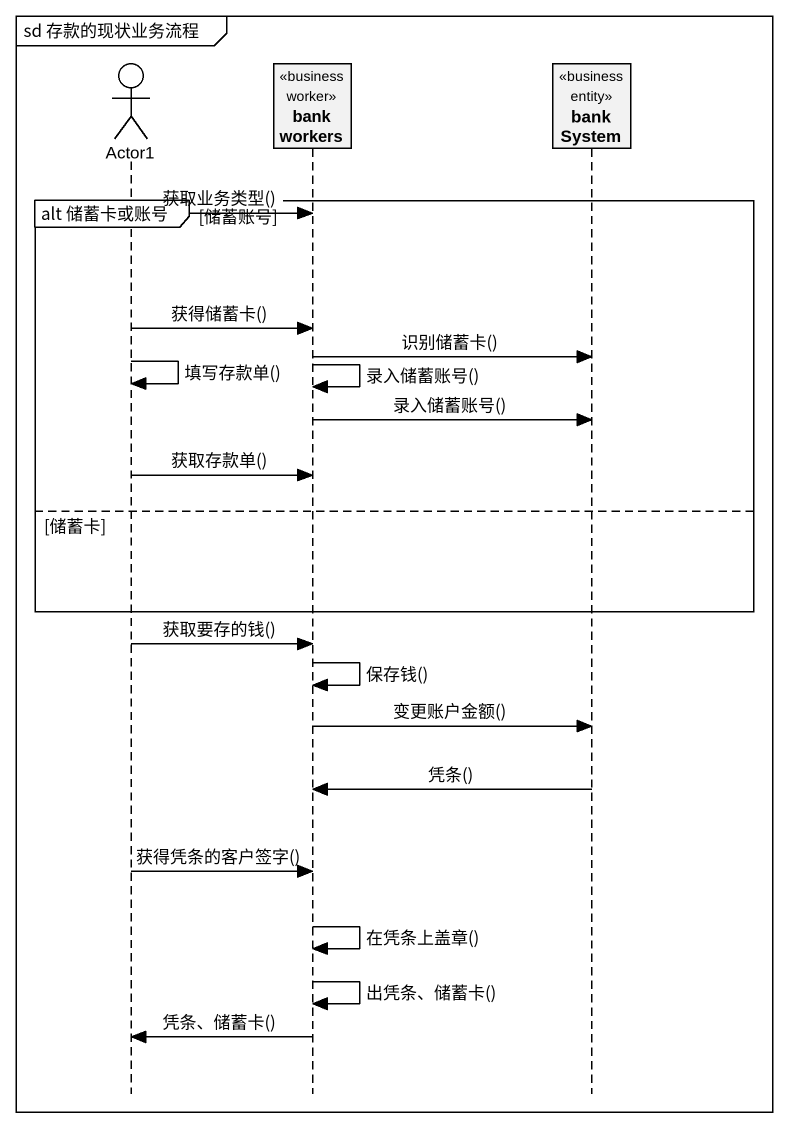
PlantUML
@startuml
mainframe sd 存款的现状业务流程
hide footbox
actor Actor1
participant "bank workers" as bank_workers <<business worker>>
participant bankSystem <<business entity>>

group alt 储蓄卡或账号 [储蓄账号]
  Actor1 -> bank_workers : 获取业务类型()
  Actor1 -> bank_workers : 获得储蓄卡()
  bank_workers -> bankSystem : 识别储蓄卡()
  Actor1 -> Actor1 : 填写存款单()
  bank_workers -> bank_workers : 录入储蓄账号()
  bank_workers -> bankSystem : 录入储蓄账号()
  Actor1 -> bank_workers : 获取存款单()
else 储蓄卡
end
Actor1 -> bank_workers : 获取要存的钱()
bank_workers -> bank_workers : 保存钱()
bank_workers -> bankSystem : 变更账户金额()
bankSystem -> bank_workers : 凭条()
Actor1 -> bank_workers : 获得凭条的客户签字()
bank_workers -> bank_workers : 在凭条上盖章()
bank_workers -> bank_workers : 出凭条、储蓄卡()
bank_workers -> Actor1 : 凭条、储蓄卡()
@enduml
